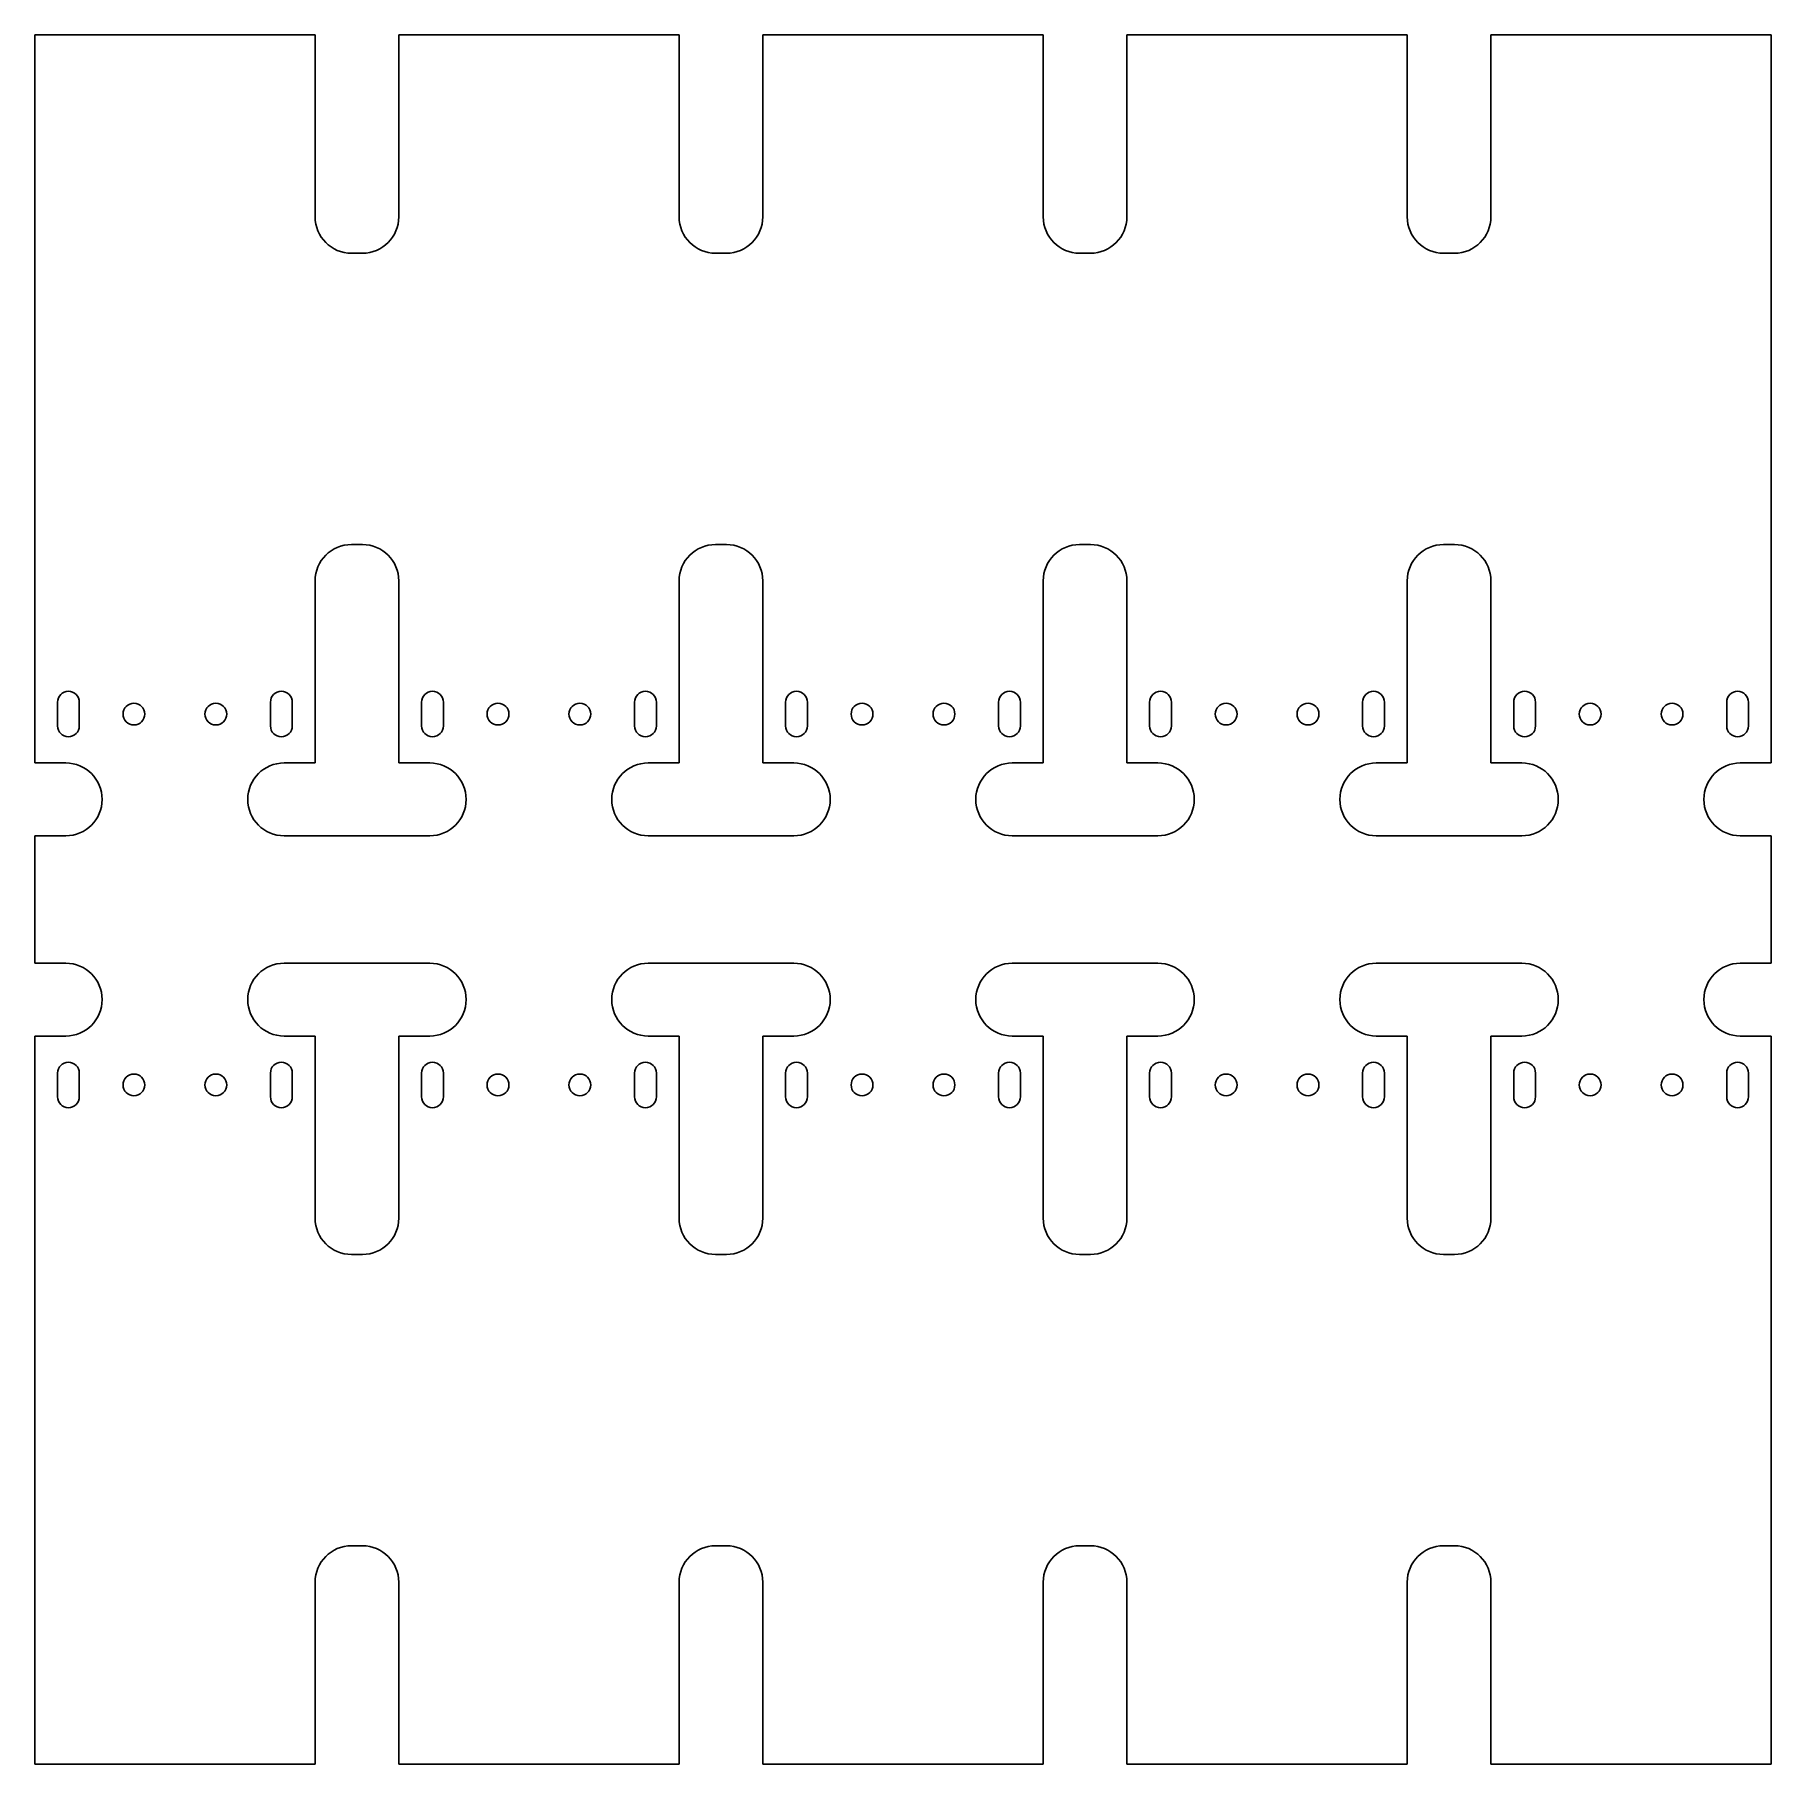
# Model space of a CAD drawing. Header units: millimetres. Extents: x 0 to 95.4, y 5 to 100.
import ezdxf

# ---------------------------------------------------------------- set-up
doc = ezdxf.new("R2010")
doc.units = ezdxf.units.MM
doc.layers.get('0').update_dxf_attribs({"linetype": 'CONTINUOUS'})

msp = doc.modelspace()

# ---------------------------------------------------------------- linework, layer by layer
for p, q in [((15.4, 100), (0, 100)), ((0, 100), (0, 60)), ((15.4, 100), (15.4, 90)), ((35.4, 100), (20, 100)), ((20, 90), (20, 100)), ((35.4, 100), (35.4, 90)), ((55.4, 100), (40, 100)), ((40, 90), (40, 100)), ((55.4, 100), (55.4, 90)), ((75.4, 100), (60, 100)), ((60, 90), (60, 100)), ((75.4, 100), (75.4, 90)), ((95.4, 100), (80, 100)), ((80, 90), (80, 100)), ((95.4, 60), (95.4, 100)), ((18, 88), (17.4, 88)), ((38, 88), (37.4, 88)), ((58, 88), (57.4, 88)), ((78, 88), (77.4, 88)), ((17.4, 72), (18, 72)), ((37.4, 72), (38, 72)), ((57.4, 72), (58, 72)), ((77.4, 72), (78, 72)), ((15.4, 70), (15.4, 60)), ((20, 60), (20, 70)), ((35.4, 70), (35.4, 60)), ((40, 60), (40, 70)), ((55.4, 70), (55.4, 60)), ((60, 60), (60, 70)), ((75.4, 70), (75.4, 60)), ((80, 60), (80, 70)), ((1.25, 62.035), (1.25, 63.335)), ((2.45, 63.335), (2.45, 62.035)), ((12.95, 62.035), (12.95, 63.335)), ((14.15, 63.335), (14.15, 62.035)), ((21.25, 62.035), (21.25, 63.335)), ((22.45, 63.335), (22.45, 62.035)), ((32.95, 62.035), (32.95, 63.335)), ((34.15, 63.335), (34.15, 62.035)), ((41.25, 62.035), (41.25, 63.335)), ((42.45, 63.335), (42.45, 62.035)), ((52.95, 62.035), (52.95, 63.335)), ((54.15, 63.335), (54.15, 62.035)), ((61.25, 62.035), (61.25, 63.335)), ((62.45, 63.335), (62.45, 62.035)), ((72.95, 62.035), (72.95, 63.335)), ((74.15, 63.335), (74.15, 62.035)), ((81.25, 62.035), (81.25, 63.335)), ((82.45, 63.335), (82.45, 62.035)), ((92.95, 62.035), (92.95, 63.335)), ((94.15, 63.335), (94.15, 62.035)), ((0, 60), (1.7, 60)), ((13.7, 60), (15.4, 60)), ((20, 60), (21.7, 60)), ((33.7, 60), (35.4, 60)), ((40, 60), (41.7, 60)), ((53.7, 60), (55.4, 60)), ((60, 60), (61.7, 60)), ((73.7, 60), (75.4, 60)), ((80, 60), (81.7, 60)), ((93.7, 60), (95.4, 60)), ((3.7, 58), (3.7, 58)), ((11.7, 58), (11.7, 58)), ((23.7, 58), (23.7, 58)), ((31.7, 58), (31.7, 58)), ((43.7, 58), (43.7, 58)), ((51.7, 58), (51.7, 58)), ((63.7, 58), (63.7, 58)), ((71.7, 58), (71.7, 58)), ((83.7, 58), (83.7, 58)), ((91.7, 58), (91.7, 58)), ((0, 56), (0, 49)), ((1.7, 56), (0, 56)), ((21.7, 56), (13.7, 56)), ((41.7, 56), (33.7, 56)), ((61.7, 56), (53.7, 56)), ((81.7, 56), (73.7, 56)), ((95.4, 56), (93.7, 56)), ((95.4, 56), (95.4, 49)), ((0, 49), (1.7, 49)), ((13.7, 49), (21.7, 49)), ((33.7, 49), (41.7, 49)), ((53.7, 49), (61.7, 49)), ((73.7, 49), (81.7, 49)), ((93.7, 49), (95.4, 49)), ((3.7, 47), (3.7, 47)), ((11.7, 47), (11.7, 47)), ((23.7, 47), (23.7, 47)), ((31.7, 47), (31.7, 47)), ((43.7, 47), (43.7, 47)), ((51.7, 47), (51.7, 47)), ((63.7, 47), (63.7, 47)), ((71.7, 47), (71.7, 47)), ((83.7, 47), (83.7, 47)), ((91.7, 47), (91.7, 47)), ((0, 45), (0, 5)), ((1.7, 45), (0, 45)), ((15.4, 45), (13.7, 45)), ((15.4, 35), (15.4, 45)), ((21.7, 45), (20, 45)), ((20, 45), (20, 35)), ((35.4, 45), (33.7, 45)), ((35.4, 35), (35.4, 45)), ((41.7, 45), (40, 45)), ((40, 45), (40, 35)), ((55.4, 45), (53.7, 45)), ((55.4, 35), (55.4, 45)), ((61.7, 45), (60, 45)), ((60, 45), (60, 35)), ((75.4, 45), (73.7, 45)), ((75.4, 35), (75.4, 45)), ((81.7, 45), (80, 45)), ((80, 45), (80, 35)), ((95.4, 45), (93.7, 45)), ((95.4, 5), (95.4, 45)), ((1.25, 41.665), (1.25, 42.965)), ((2.45, 42.965), (2.45, 41.665)), ((12.95, 41.665), (12.95, 42.965)), ((14.15, 42.965), (14.15, 41.665)), ((21.25, 41.665), (21.25, 42.965)), ((22.45, 42.965), (22.45, 41.665)), ((32.95, 41.665), (32.95, 42.965)), ((34.15, 42.965), (34.15, 41.665)), ((41.25, 41.665), (41.25, 42.965)), ((42.45, 42.965), (42.45, 41.665)), ((52.95, 41.665), (52.95, 42.965)), ((54.15, 42.965), (54.15, 41.665)), ((61.25, 41.665), (61.25, 42.965)), ((62.45, 42.965), (62.45, 41.665)), ((72.95, 41.665), (72.95, 42.965)), ((74.15, 42.965), (74.15, 41.665)), ((81.25, 41.665), (81.25, 42.965)), ((82.45, 42.965), (82.45, 41.665)), ((92.95, 41.665), (92.95, 42.965)), ((94.15, 42.965), (94.15, 41.665)), ((18, 33), (17.4, 33)), ((38, 33), (37.4, 33)), ((58, 33), (57.4, 33)), ((78, 33), (77.4, 33)), ((17.4, 17), (18, 17)), ((37.4, 17), (38, 17)), ((57.4, 17), (58, 17)), ((77.4, 17), (78, 17)), ((15.4, 5), (15.4, 15)), ((20, 15), (20, 5)), ((35.4, 5), (35.4, 15)), ((40, 15), (40, 5)), ((55.4, 5), (55.4, 15)), ((60, 15), (60, 5)), ((75.4, 5), (75.4, 15)), ((80, 15), (80, 5)), ((0, 5), (15.4, 5)), ((20, 5), (35.4, 5)), ((40, 5), (55.4, 5)), ((60, 5), (75.4, 5)), ((80, 5), (95.4, 5))]:
    msp.add_line(p, q)
for points in [[(1.25, 63.335), (1.25, 62.035, 1), (2.45, 62.035), (2.45, 63.335, 1)], [(14.15, 62.035), (14.15, 63.335, 1), (12.95, 63.335), (12.95, 62.035, 1)], [(22.45, 62.035), (22.45, 63.335, 1), (21.25, 63.335), (21.25, 62.035, 1)], [(34.15, 62.035), (34.15, 63.335, 1), (32.95, 63.335), (32.95, 62.035, 1)], [(42.45, 62.035), (42.45, 63.335, 1), (41.25, 63.335), (41.25, 62.035, 1)], [(54.15, 62.035, -1), (52.95, 62.035), (52.95, 63.335, -1), (54.15, 63.335)], [(62.45, 62.035), (62.45, 63.335, 1), (61.25, 63.335), (61.25, 62.035, 1)], [(72.95, 63.335, -1), (74.15, 63.335), (74.15, 62.035, -1), (72.95, 62.035)], [(82.45, 62.035, -1), (81.25, 62.035), (81.25, 63.335, -1), (82.45, 63.335)], [(92.95, 63.335, -1), (94.15, 63.335), (94.15, 62.035, -1), (92.95, 62.035)], [(2.45, 41.665, -1), (1.25, 41.665), (1.25, 42.965, -1), (2.45, 42.965)], [(12.95, 42.965, -1), (14.15, 42.965), (14.15, 41.665, -1), (12.95, 41.665)], [(21.25, 42.965), (21.25, 41.665, 1), (22.45, 41.665), (22.45, 42.965, 1)], [(34.15, 41.665), (34.15, 42.965, 1), (32.95, 42.965), (32.95, 41.665, 1)], [(41.25, 42.965), (41.25, 41.665, 1), (42.45, 41.665), (42.45, 42.965, 1)], [(54.15, 41.665, -1), (52.95, 41.665), (52.95, 42.965, -1), (54.15, 42.965)], [(62.45, 41.665), (62.45, 42.965, 1), (61.25, 42.965), (61.25, 41.665, 1)], [(72.95, 42.965), (72.95, 41.665, 1), (74.15, 41.665), (74.15, 42.965, 1)], [(82.45, 41.665, -1), (81.25, 41.665), (81.25, 42.965, -1), (82.45, 42.965)], [(94.15, 41.665, -1), (92.95, 41.665), (92.95, 42.965, -1), (94.15, 42.965)]]:
    msp.add_lwpolyline(points, format="xyb", close=True)
for centre in [(5.45, 62.685), (9.95, 62.685), (25.45, 62.685), (29.95, 62.685), (45.45, 62.685), (49.95, 62.685), (65.45, 62.685), (69.95, 62.685), (85.45, 62.685), (89.95, 62.685), (5.45, 42.315), (9.95, 42.315), (25.45, 42.315), (29.95, 42.315), (45.45, 42.315), (49.95, 42.315), (65.45, 42.315), (69.95, 42.315), (85.45, 42.315), (89.95, 42.315)]:
    msp.add_circle(centre, 0.6)
for centre, radius, start, end in [((17.4, 90), 2, 180, 270), ((18, 90), 2, -90, 0), ((37.4, 90), 2, 180, 270), ((38, 90), 2, -90, 0), ((57.4, 90), 2, 180, 270), ((58, 90), 2, -90, 0), ((77.4, 90), 2, 180, 270), ((78, 90), 2, -90, 0), ((17.4, 70), 2, 90, 180), ((18, 70), 2, 0, 90), ((37.4, 70), 2, 90, 180), ((38, 70), 2, 0, 90), ((57.4, 70), 2, 90, 180), ((58, 70), 2, 0, 90), ((77.4, 70), 2, 90, 180), ((78, 70), 2, 0, 90), ((1.85, 63.335), 0.6, 0, 180), ((13.55, 63.335), 0.6, 0, 180), ((21.85, 63.335), 0.6, 0, 180), ((33.55, 63.335), 0.6, 0, 180), ((41.85, 63.335), 0.6, 0, 180), ((53.55, 63.335), 0.6, 0, 180), ((61.85, 63.335), 0.6, 0, 180), ((73.55, 63.335), 0.6, 0, 180), ((81.85, 63.335), 0.6, 0, 180), ((93.55, 63.335), 0.6, 0, 180), ((1.85, 62.035), 0.6, -180, 0), ((13.55, 62.035), 0.6, -180, 0), ((21.85, 62.035), 0.6, -180, 0), ((33.55, 62.035), 0.6, -180, 0), ((41.85, 62.035), 0.6, -180, 0), ((53.55, 62.035), 0.6, -180, 0), ((61.85, 62.035), 0.6, -180, 0), ((73.55, 62.035), 0.6, -180, 0), ((81.85, 62.035), 0.6, -180, 0), ((93.55, 62.035), 0.6, -180, 0), ((1.7, 58), 2, 0, 90), ((13.7, 58), 2, 90, 180), ((21.7, 58), 2, 0, 90), ((33.7, 58), 2, 90, 180), ((41.7, 58), 2, 0, 90), ((53.7, 58), 2, 90, 180), ((61.7, 58), 2, 0, 90), ((73.7, 58), 2, 90, 180), ((81.7, 58), 2, 0, 90), ((93.7, 58), 2, 90, 180), ((1.7, 58), 2, 270, 360), ((13.7, 58), 2, 180, 270), ((21.7, 58), 2, 270, 360), ((33.7, 58), 2, 180, 270), ((41.7, 58), 2, 270, 360), ((53.7, 58), 2, 180, 270), ((61.7, 58), 2, 270, 360), ((73.7, 58), 2, 180, 270), ((81.7, 58), 2, -90, 0), ((93.7, 58), 2, 180, 270), ((1.7, 47), 2, 0, 90), ((13.7, 47), 2, 90, 180), ((21.7, 47), 2, 0, 90), ((33.7, 47), 2, 90, 180), ((41.7, 47), 2, 0, 90), ((53.7, 47), 2, 90, 180), ((61.7, 47), 2, 0, 90), ((73.7, 47), 2, 90, 180), ((81.7, 47), 2, 0, 90), ((93.7, 47), 2, 90, 180), ((1.7, 47), 2, -90, 0), ((13.7, 47), 2, 180, 270), ((21.7, 47), 2, -90, 0), ((33.7, 47), 2, 180, 270), ((41.7, 47), 2, -90, 0), ((53.7, 47), 2, 180, 270), ((61.7, 47), 2, -90, 0), ((73.7, 47), 2, 180, 270), ((81.7, 47), 2, -90, 0), ((93.7, 47), 2, 180, 270), ((1.85, 42.965), 0.6, 0, 180), ((13.55, 42.965), 0.6, 0, 180), ((21.85, 42.965), 0.6, 0, 180), ((33.55, 42.965), 0.6, 0, 180), ((41.85, 42.965), 0.6, 0, 180), ((53.55, 42.965), 0.6, 0, 180), ((61.85, 42.965), 0.6, 0, 180), ((73.55, 42.965), 0.6, 0, 180), ((81.85, 42.965), 0.6, 0, 180), ((93.55, 42.965), 0.6, 0, 180), ((1.85, 41.665), 0.6, -180, 0), ((13.55, 41.665), 0.6, -180, 0), ((21.85, 41.665), 0.6, -180, 0), ((33.55, 41.665), 0.6, -180, 0), ((41.85, 41.665), 0.6, -180, 0), ((53.55, 41.665), 0.6, -180, 0), ((61.85, 41.665), 0.6, -180, 0), ((73.55, 41.665), 0.6, -180, 0), ((81.85, 41.665), 0.6, -180, 0), ((93.55, 41.665), 0.6, -180, 0), ((17.4, 35), 2, 180, 270), ((18, 35), 2, -90, 0), ((37.4, 35), 2, 180, 270), ((38, 35), 2, -90, 0), ((57.4, 35), 2, 180, 270), ((58, 35), 2, 270, 360), ((77.4, 35), 2, 180, 270), ((78, 35), 2, 270, 360), ((17.4, 15), 2, 90, 180), ((18, 15), 2, 0, 90), ((37.4, 15), 2, 90, 180), ((38, 15), 2, 0, 90), ((57.4, 15), 2, 90, 180), ((58, 15), 2, 0, 90), ((77.4, 15), 2, 90, 180), ((78, 15), 2, 0, 90)]:
    msp.add_arc(centre, radius, start, end)

doc.saveas('drawing.dxf')
